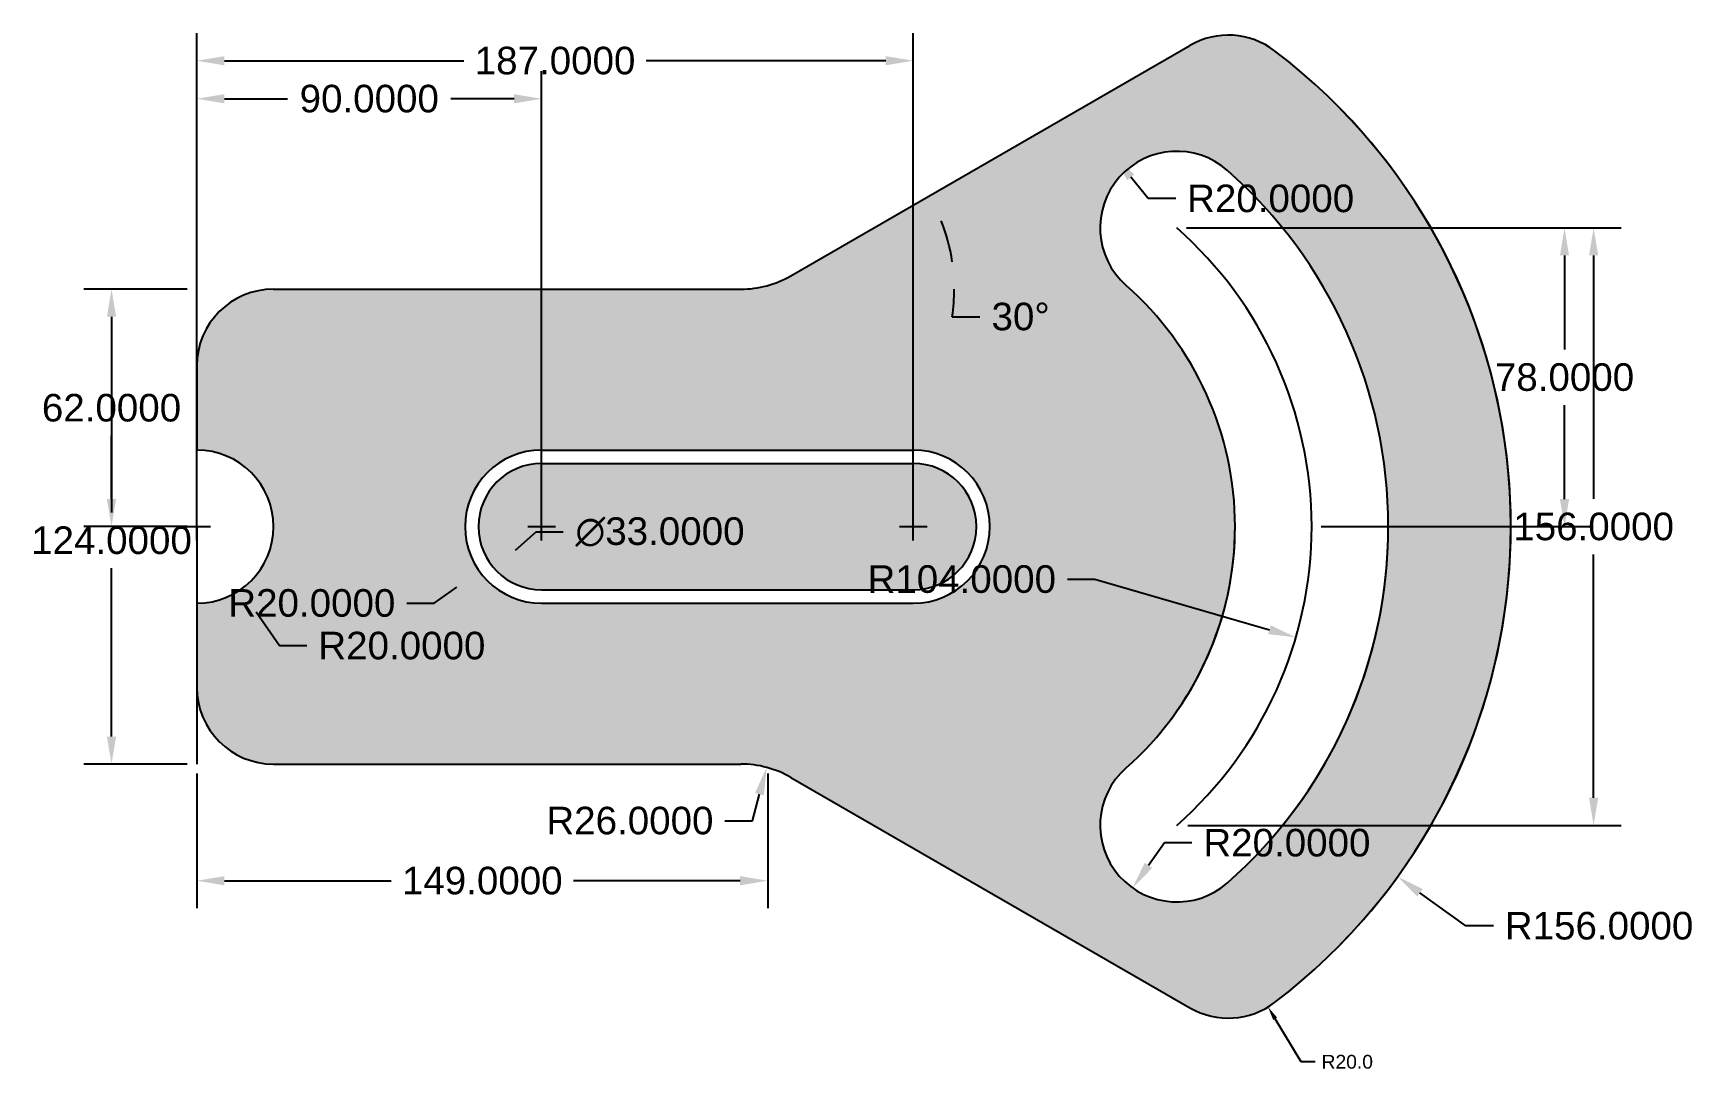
# Model space of a CAD drawing. Header units: millimetres. Extents: x 491 to 5097, y 346 to 928.
# Drawn here: x 4664.5 to 5097.5, y 533.8 to 804.2 of the extents above; entities that cross this region are included whole.
import ezdxf

# ---------------------------------------------------------------- set-up
doc = ezdxf.new("R2010")
doc.units = ezdxf.units.MM
doc.layers.add('dimension', color=160, linetype='Continuous')
doc.styles.get("Standard").update_dxf_attribs({"font": 'arial_0.ttf'})
doc.dimstyles.get("Standard").update_dxf_attribs({"dimscale": 40, "dimtxt": 0.18, "dimasz": 0.18, "dimexe": 0.18, "dimexo": 0.0625, "dimgap": 0.09, "dimtad": 0, "dimtih": 1, "dimtoh": 1, "dimdec": 4, "dimzin": 0, "dimdsep": 46, "dimtxsty": 'Standard', "dimcen": 0.09, "dimclrd": 5, "dimclre": 5, "dimclrt": 5, "dimadec": 0, "dimazin": 0, "dimtfac": 1, "dimtdec": 4, "dimtofl": 0, "dimtmove": 0, "dimatfit": 3, "dimfxl": 1, "dimtolj": 1, "dimtzin": 0, "dimarcsym": 0})

# ---------------------------------------------------------------- blocks, each defined once
blk = doc.blocks.new('*D295')
at = {"layer": 'Defpoints', "color": 0, "transparency": 16777216}
for p in [(4707.26, 737.37), (4684.98, 675.37), (4707.26, 675.37)]:
    blk.add_point(p, dxfattribs=at)
at = {"layer": 'dimension', "color": 5, "lineweight": -2, "transparency": 16777216}
for p, q in [((4704.76, 737.37), (4677.78, 737.37)), ((4684.98, 730.17), (4684.98, 713.65)), ((4684.98, 682.57), (4684.98, 699.09)), ((4704.76, 675.37), (4677.78, 675.37))]:
    blk.add_line(p, q, dxfattribs=at)
at = {"layer": 'dimension', "color": 5, "transparency": 16777216}
for points in [[(4683.78, 730.17), (4686.18, 730.17), (4684.98, 737.37)], [(4683.78, 682.57), (4686.18, 682.57), (4684.98, 675.37)]]:
    blk.add_solid(points, dxfattribs=at)
at = {"layer": 'dimension', "color": 5, "transparency": 16777216, "insert": (4684.98, 706.37), "char_height": 7.2, "attachment_point": 5}
blk.add_mtext('\\A1;62.0000', dxfattribs=at)
blk = doc.blocks.new('*D296')
at = {"layer": 'Defpoints', "color": 0, "transparency": 16777216}
for p in [(4707.26, 737.37), (4684.98, 613.37), (4707.26, 613.37)]:
    blk.add_point(p, dxfattribs=at)
at = {"layer": 'dimension', "color": 5, "lineweight": -2, "transparency": 16777216}
for p, q in [((4704.76, 737.37), (4677.78, 737.37)), ((4684.98, 730.17), (4684.98, 679.05)), ((4684.98, 620.57), (4684.98, 664.49)), ((4704.76, 613.37), (4677.78, 613.37))]:
    blk.add_line(p, q, dxfattribs=at)
at = {"layer": 'dimension', "color": 5, "transparency": 16777216}
for points in [[(4683.78, 730.17), (4686.18, 730.17), (4684.98, 737.37)], [(4683.78, 620.57), (4686.18, 620.57), (4684.98, 613.37)]]:
    blk.add_solid(points, dxfattribs=at)
at = {"layer": 'dimension', "color": 5, "transparency": 16777216, "insert": (4684.98, 671.77), "char_height": 7.2, "attachment_point": 5}
blk.add_mtext('\\A1;124.0000', dxfattribs=at)
blk = doc.blocks.new('*D297')
at = {"layer": 'Defpoints', "color": 0, "transparency": 16777216}
for p in [(4894.26, 797.02), (4707.26, 675.37), (4894.26, 675.37)]:
    blk.add_point(p, dxfattribs=at)
at = {"layer": 'dimension', "color": 5, "lineweight": -2, "transparency": 16777216}
for p, q in [((4707.26, 677.87), (4707.26, 804.22)), ((4894.26, 677.87), (4894.26, 804.22)), ((4714.46, 797.02), (4776.97, 797.02)), ((4887.06, 797.02), (4824.54, 797.02))]:
    blk.add_line(p, q, dxfattribs=at)
at = {"layer": 'dimension', "color": 5, "transparency": 16777216}
for points in [[(4714.46, 798.22), (4714.46, 795.82), (4707.26, 797.02)], [(4887.06, 798.22), (4887.06, 795.82), (4894.26, 797.02)]]:
    blk.add_solid(points, dxfattribs=at)
at = {"layer": 'dimension', "color": 5, "transparency": 16777216, "insert": (4800.76, 797.02), "char_height": 7.2, "attachment_point": 5}
blk.add_mtext('\\A1;187.0000', dxfattribs=at)
blk = doc.blocks.new('*D298')
at = {"layer": 'Defpoints', "color": 0, "transparency": 16777216}
for p in [(4797.26, 787.09), (4707.26, 675.37), (4797.26, 675.37)]:
    blk.add_point(p, dxfattribs=at)
at = {"layer": 'dimension', "color": 5, "lineweight": -2, "transparency": 16777216}
for p, q in [((4707.26, 677.87), (4707.26, 794.29)), ((4797.26, 677.87), (4797.26, 794.29)), ((4714.46, 787.09), (4730.93, 787.09)), ((4790.06, 787.09), (4773.59, 787.09))]:
    blk.add_line(p, q, dxfattribs=at)
at = {"layer": 'dimension', "color": 5, "transparency": 16777216}
for points in [[(4714.46, 788.29), (4714.46, 785.89), (4707.26, 787.09)], [(4790.06, 788.29), (4790.06, 785.89), (4797.26, 787.09)]]:
    blk.add_solid(points, dxfattribs=at)
at = {"layer": 'dimension', "color": 5, "transparency": 16777216, "insert": (4752.26, 787.09), "char_height": 7.2, "attachment_point": 5}
blk.add_mtext('\\A1;90.0000', dxfattribs=at)
blk = doc.blocks.new('*D299')
at = {"layer": 'Defpoints', "color": 0, "transparency": 16777216}
for p in [(4707.26, 675.37), (4718.64, 658.93)]:
    blk.add_point(p, dxfattribs=at)
at = {"layer": 'dimension', "color": 5, "lineweight": -2, "transparency": 16777216}
for p, q in [((4707.26, 671.77), (4707.26, 678.97)), ((4703.66, 675.37), (4710.86, 675.37)), ((4728.8, 644.27), (4722.74, 653.01)), ((4736, 644.27), (4728.8, 644.27))]:
    blk.add_line(p, q, dxfattribs=at)
at = {"layer": 'dimension', "color": 5, "transparency": 16777216}
blk.add_solid([(4723.73, 653.69), (4721.76, 652.33), (4718.64, 658.93)], dxfattribs=at)
at = {"layer": 'dimension', "color": 5, "transparency": 16777216, "insert": (4760.77, 644.27), "char_height": 7.2, "attachment_point": 5}
blk.add_mtext('\\A1;R20.0000', dxfattribs=at)
blk = doc.blocks.new('*D300')
at = {"layer": 'Defpoints', "color": 0, "transparency": 16777216}
for p in [(4797.26, 675.37), (4780.97, 663.76)]:
    blk.add_point(p, dxfattribs=at)
at = {"layer": 'dimension', "color": 5, "lineweight": -2, "transparency": 16777216}
for p, q in [((4797.26, 671.77), (4797.26, 678.97)), ((4793.66, 675.37), (4800.86, 675.37)), ((4769.24, 655.4), (4775.11, 659.58)), ((4762.04, 655.4), (4769.24, 655.4))]:
    blk.add_line(p, q, dxfattribs=at)
at = {"layer": 'dimension', "color": 5, "transparency": 16777216}
blk.add_solid([(4774.41, 660.56), (4775.8, 658.6), (4780.97, 663.76)], dxfattribs=at)
at = {"layer": 'dimension', "color": 5, "transparency": 16777216, "insert": (4737.27, 655.4), "char_height": 7.2, "attachment_point": 5}
blk.add_mtext('\\A1;R20.0000', dxfattribs=at)
blk = doc.blocks.new('*D301')
at = {"layer": 'Defpoints', "color": 0, "transparency": 16777216}
for p in [(4809.46, 686.47), (4785.05, 664.27)]:
    blk.add_point(p, dxfattribs=at)
at = {"layer": 'dimension', "color": 5, "lineweight": -2, "transparency": 16777216}
for p, q in [((4795.7, 673.96), (4790.37, 669.11)), ((4802.9, 673.96), (4795.7, 673.96))]:
    blk.add_line(p, q, dxfattribs=at)
at = {"layer": 'dimension', "color": 5, "transparency": 16777216}
blk.add_solid([(4789.57, 670), (4791.18, 668.23), (4785.05, 664.27)], dxfattribs=at)
at = {"layer": 'dimension', "color": 5, "transparency": 16777216, "insert": (4828.15, 673.96), "char_height": 7.2, "attachment_point": 5}
blk.add_mtext('\\A1;∅33.0000', dxfattribs=at)
blk = doc.blocks.new('*D286')
at = {"layer": 'Defpoints', "color": 0, "transparency": 16777216}
for p in [(4707.26, 613.37), (4856.26, 613.37), (4707.26, 582.91)]:
    blk.add_point(p, dxfattribs=at)
at = {"layer": 'dimension', "color": 5, "lineweight": -2, "transparency": 16777216}
for p, q in [((4707.26, 610.87), (4707.26, 575.71)), ((4856.26, 610.87), (4856.26, 575.71)), ((4714.46, 582.91), (4757.97, 582.91)), ((4849.06, 582.91), (4805.54, 582.91))]:
    blk.add_line(p, q, dxfattribs=at)
at = {"layer": 'dimension', "color": 5, "transparency": 16777216}
for points in [[(4714.46, 584.11), (4714.46, 581.71), (4707.26, 582.91)], [(4849.06, 584.11), (4849.06, 581.71), (4856.26, 582.91)]]:
    blk.add_solid(points, dxfattribs=at)
at = {"layer": 'dimension', "color": 5, "transparency": 16777216, "insert": (4781.76, 582.91), "char_height": 7.2, "attachment_point": 5}
blk.add_mtext('\\A1;149.0000', dxfattribs=at)
blk = doc.blocks.new('*D288')
at = {"layer": 'Defpoints', "color": 0, "transparency": 16777216}
for p in [(4894.26, 675.37), (5020.69, 583.99)]:
    blk.add_point(p, dxfattribs=at)
at = {"layer": 'dimension', "color": 5, "lineweight": -2, "transparency": 16777216}
for p, q in [((4894.26, 671.77), (4894.26, 678.97)), ((4890.66, 675.37), (4897.86, 675.37)), ((5038.5, 571.12), (5026.53, 579.77)), ((5045.7, 571.12), (5038.5, 571.12))]:
    blk.add_line(p, q, dxfattribs=at)
at = {"layer": 'dimension', "color": 5, "transparency": 16777216}
blk.add_solid([(5027.23, 580.75), (5025.82, 578.8), (5020.69, 583.99)], dxfattribs=at)
at = {"layer": 'dimension', "color": 5, "transparency": 16777216, "insert": (5073.27, 571.12), "char_height": 7.2, "attachment_point": 5}
blk.add_mtext('\\A1;R156.0000', dxfattribs=at)
blk = doc.blocks.new('*D289')
at = {"layer": 'Defpoints', "color": 0, "transparency": 16777216}
for p in [(4946.48, 772.2), (4959.1, 756.68)]:
    blk.add_point(p, dxfattribs=at)
at = {"layer": 'dimension', "color": 5, "lineweight": -2, "transparency": 16777216}
for p, q in [((4955.57, 761.03), (4951.02, 766.61)), ((4962.77, 761.03), (4955.57, 761.03))]:
    blk.add_line(p, q, dxfattribs=at)
at = {"layer": 'dimension', "color": 5, "transparency": 16777216}
blk.add_solid([(4951.96, 767.37), (4950.09, 765.86), (4946.48, 772.2)], dxfattribs=at)
at = {"layer": 'dimension', "color": 5, "transparency": 16777216, "insert": (4987.54, 761.03), "char_height": 7.2, "attachment_point": 5}
blk.add_mtext('\\A1;R20.0000', dxfattribs=at)
blk = doc.blocks.new('*D290')
at = {"layer": 'Defpoints', "color": 0, "transparency": 16777216}
for p in [(4966.49, 801.01), (4902.02, 754.03), (4862.29, 740.85), (4849.29, 737.37), (4914.82, 737.37)]:
    blk.add_point(p, dxfattribs=at)
at = {"layer": 'dimension', "color": 5, "lineweight": -2, "transparency": 16777216}
blk.add_line((4904.43, 730.19), (4911.63, 730.19), dxfattribs=at)
for start, end in [(8.4781, 21.5219), (351.5219, 0)]:
    blk.add_arc((4856.26, 737.37), 48.7, start, end, dxfattribs=at)
at = {"layer": 'dimension', "color": 5, "transparency": 16777216}
for points in [[(4900.48, 754.72), (4902.64, 755.76), (4898.43, 761.72)], [(4905.62, 744.64), (4903.23, 744.46), (4904.96, 737.37)]]:
    blk.add_solid(points, dxfattribs=at)
at = {"layer": 'dimension', "color": 5, "transparency": 16777216, "insert": (4922.29, 730.19), "char_height": 7.2, "attachment_point": 5}
blk.add_mtext('\\A1;30°', dxfattribs=at)
blk = doc.blocks.new('*D287')
at = {"layer": 'Defpoints', "color": 0, "transparency": 16777216}
for p in [(4963.39, 753.37), (4963.4, 597.37), (5071.85, 597.37)]:
    blk.add_point(p, dxfattribs=at)
at = {"layer": 'dimension', "color": 5, "lineweight": -2, "transparency": 16777216}
for p, q in [((4965.89, 753.37), (5079.05, 753.37)), ((5071.85, 746.17), (5071.85, 682.65)), ((5071.85, 604.57), (5071.85, 668.09)), ((4965.9, 597.37), (5079.05, 597.37))]:
    blk.add_line(p, q, dxfattribs=at)
at = {"layer": 'dimension', "color": 5, "transparency": 16777216}
for points in [[(5070.65, 746.17), (5073.05, 746.17), (5071.85, 753.37)], [(5070.65, 604.57), (5073.05, 604.57), (5071.85, 597.37)]]:
    blk.add_solid(points, dxfattribs=at)
at = {"layer": 'dimension', "color": 5, "transparency": 16777216, "insert": (5071.85, 675.37), "char_height": 7.2, "attachment_point": 5}
blk.add_mtext('\\A1;156.0000', dxfattribs=at)
blk = doc.blocks.new('*D291')
at = {"layer": 'Defpoints', "color": 0, "transparency": 16777216}
for p in [(4894.26, 675.37), (4994.15, 646.45)]:
    blk.add_point(p, dxfattribs=at)
at = {"layer": 'dimension', "color": 5, "lineweight": -2, "transparency": 16777216}
for p, q in [((4934.49, 661.63), (4941.69, 661.63)), ((4941.69, 661.63), (4987.24, 648.45))]:
    blk.add_line(p, q, dxfattribs=at)
at = {"layer": 'dimension', "color": 5, "transparency": 16777216}
blk.add_solid([(4987.57, 649.6), (4986.9, 647.3), (4994.15, 646.45)], dxfattribs=at)
at = {"layer": 'dimension', "color": 5, "transparency": 16777216, "insert": (4906.92, 661.63), "char_height": 7.2, "attachment_point": 5}
blk.add_mtext('\\A1;R104.0000', dxfattribs=at)
blk = doc.blocks.new('*D292')
at = {"layer": 'Defpoints', "color": 0, "transparency": 16777216}
for p in [(4963.05, 597.37), (4951.5, 581.04)]:
    blk.add_point(p, dxfattribs=at)
at = {"layer": 'dimension', "color": 5, "lineweight": -2, "transparency": 16777216}
for p, q in [((4959.81, 592.8), (4955.66, 586.92)), ((4967.01, 592.8), (4959.81, 592.8))]:
    blk.add_line(p, q, dxfattribs=at)
at = {"layer": 'dimension', "color": 5, "transparency": 16777216}
blk.add_solid([(4954.68, 587.61), (4956.64, 586.22), (4951.5, 581.04)], dxfattribs=at)
at = {"layer": 'dimension', "color": 5, "transparency": 16777216, "insert": (4991.79, 592.8), "char_height": 7.2, "attachment_point": 5}
blk.add_mtext('\\A1;R20.0000', dxfattribs=at)
blk = doc.blocks.new('*D293')
at = {"layer": 'Defpoints', "color": 0, "transparency": 16777216}
for p in [(4855.98, 612.5), (4849.29, 587.37)]:
    blk.add_point(p, dxfattribs=at)
at = {"layer": 'dimension', "color": 5, "lineweight": -2, "transparency": 16777216}
for p, q in [((4852.27, 598.58), (4854.12, 605.54)), ((4845.07, 598.58), (4852.27, 598.58))]:
    blk.add_line(p, q, dxfattribs=at)
at = {"layer": 'dimension', "color": 5, "transparency": 16777216}
blk.add_solid([(4852.96, 605.85), (4855.28, 605.23), (4855.98, 612.5)], dxfattribs=at)
at = {"layer": 'dimension', "color": 5, "transparency": 16777216, "insert": (4820.3, 598.58), "char_height": 7.2, "attachment_point": 5}
blk.add_mtext('\\A1;R26.0000', dxfattribs=at)
blk = doc.blocks.new('*D294')
at = {"layer": 'Defpoints', "color": 0, "transparency": 16777216}
for p in [(4963.05, 753.37), (5064.25, 753.37), (4998.26, 675.37)]:
    blk.add_point(p, dxfattribs=at)
at = {"layer": 'dimension', "color": 5, "lineweight": -2, "transparency": 16777216}
for p, q in [((4965.55, 753.37), (5071.45, 753.37)), ((5064.25, 746.17), (5064.25, 721.65)), ((5064.25, 682.57), (5064.25, 707.09)), ((5000.76, 675.37), (5071.45, 675.37))]:
    blk.add_line(p, q, dxfattribs=at)
at = {"layer": 'dimension', "color": 5, "transparency": 16777216}
for points in [[(5063.05, 746.17), (5065.45, 746.17), (5064.25, 753.37)], [(5063.05, 682.57), (5065.45, 682.57), (5064.25, 675.37)]]:
    blk.add_solid(points, dxfattribs=at)
at = {"layer": 'dimension', "color": 5, "transparency": 16777216, "insert": (5064.25, 714.37), "char_height": 7.2, "attachment_point": 5}
blk.add_mtext('\\A1;78.0000', dxfattribs=at)

msp = doc.modelspace()

# ---------------------------------------------------------------- hatches: boundary and pattern name
at = {"layer": 'dimension'}
h = msp.add_hatch(color=256, dxfattribs=at)
h.dxf.hatch_style = 1
h.set_gradient(color1=(0, 255, 0), color2=(255, 255, 0), tint=1)
h.paths.add_polyline_path([(4862.2889, 740.85372, -0.131652498), (4849.2889, 737.37038), (4727.25558, 737.37038, 0.414213562), (4707.25558, 717.37038), (4707.25558, 695.37038, -1), (4707.25558, 655.37038), (4707.25558, 633.37038, 0.414213562), (4727.25558, 613.37038), (4849.2889, 613.37038, -0.131652498), (4862.2889, 609.88704), (4966.48844, 549.72741, 0.301936392), (4988.58151, 551.11814, 0.496361838), (4988.58151, 799.62262, 0.301936392), (4966.48844, 801.01335)])
h.paths.add_polyline_path([(4894.25558, 655.37038), (4797.25558, 655.37038, -1), (4797.25558, 695.37038), (4894.25558, 695.37038, -1)], flags=16)
h.paths.add_polyline_path([(4894.25558, 658.87038), (4797.25558, 658.87038, -1), (4797.25558, 691.87038), (4894.25558, 691.87038, -1)], flags=0)
h.paths.add_polyline_path([(4949.81635, 738.37038, -1), (4976.27387, 768.37038, -0.215250437), (5018.25558, 675.37038, -0.215250437), (4976.27387, 582.37038, -1), (4949.81635, 612.37038, 0.215250437), (4978.25558, 675.37038, 0.215250437)], flags=16)
h.paths.add_polyline_path([(4737.00739, 636.79579), (4784.22977, 636.79579), (4784.22977, 651.6329), (4737.00739, 651.6329)], flags=24)
h.paths.add_polyline_path([(4713.50291, 647.93253), (4760.72528, 647.93253), (4760.72528, 662.76964), (4713.50291, 662.76964)], flags=24)
h.paths.add_polyline_path([(4804.29411, 666.57108), (4852.07637, 666.57108), (4852.07637, 681.40819), (4804.29411, 681.40819)], flags=8)
h.paths.add_polyline_path([(4963.77547, 753.55615), (5010.99784, 753.55615), (5010.99784, 768.39326), (4963.77547, 768.39326)], flags=8)
h.paths.add_polyline_path([(4913.00356, 722.72241), (4931.81393, 722.72241), (4931.81393, 737.55952), (4913.00356, 737.55952)], flags=24)
h.paths.add_polyline_path([(4880.35869, 654.1646), (4933.17506, 654.1646), (4933.17506, 669.00171), (4880.35869, 669.00171)], flags=24)
h.paths.add_polyline_path([(4968.02256, 585.32693), (5015.24494, 585.32693), (5015.24494, 600.16404), (4968.02256, 600.16404)], flags=8)
h = msp.add_hatch(color=256, dxfattribs=at)
h.dxf.hatch_style = 1
h.set_gradient(color1=(0, 255, 255), tint=1, name='SPHERICAL')
h.paths.add_polyline_path([(4797.25558, 691.87038, 1), (4797.25558, 658.87038), (4894.25558, 658.87038, 1), (4894.25558, 691.87038)])
h.paths.add_polyline_path([(4804.29411, 666.57108), (4852.07637, 666.57108), (4852.07637, 681.40819), (4804.29411, 681.40819)], flags=24)

# ---------------------------------------------------------------- linework, layer by layer
for p, q in [((4862.2889, 740.85372), (4966.48844, 801.01335)), ((4707.25558, 675.37038), (4707.25558, 737.37038)), ((4727.25558, 737.37038), (4797.25558, 737.37038)), ((4727.25558, 737.37038), (4849.2889, 737.37038)), ((4707.25558, 717.37038), (4707.25558, 695.37038)), ((4797.25558, 695.37038), (4894.25558, 695.37038)), ((4797.25558, 691.87038), (4894.25558, 691.87038)), ((4797.25558, 658.87038), (4894.25558, 658.87038)), ((4707.25558, 655.37038), (4707.25558, 633.37038)), ((4797.25558, 655.37038), (4894.25558, 655.37038)), ((4727.25558, 613.37038), (4797.25558, 613.37038)), ((4727.25558, 613.37038), (4849.2889, 613.37038)), ((4862.2889, 609.88704), (4966.48844, 549.72741))]:
    msp.add_line(p, q)
for centre, radius, start, end in [((4976.48844, 783.69285), 20, 52.7960951, 120), ((4894.25558, 675.37038), 156, 307.2039049, 52.7960951), ((4894.25558, 675.37038), 156, 315.6557762, 44.3442238), ((4963.04511, 753.37038), 20, 48.5903779, 228.5903779), ((4894.25558, 675.37038), 124, 0, 48.5903779), ((4894.25558, 675.37038), 104, 0, 48.5903779), ((4849.2889, 763.37038), 26, 270, 300), ((4727.25558, 717.37038), 20, 90, 180), ((4894.25558, 675.37038), 84, 0, 48.5903779), ((4707.25558, 675.37038), 20, 270, 90), ((4797.25558, 675.37038), 20, 90, 270), ((4894.25558, 675.37038), 20, 270, 90), ((4797.25558, 675.37038), 16.5, 90, 270), ((4894.25558, 675.37038), 16.5, 270, 90), ((4894.25558, 675.37038), 84, 311.4096221, 0), ((4894.25558, 675.37038), 84, 320, 0), ((4894.25558, 675.37038), 104, 311.4096221, 0), ((4894.25558, 675.37038), 124, 311.4096221, 0), ((4894.25558, 675.37038), 124, 320, 0), ((4727.25558, 633.37038), 20, 180, 270), ((4849.2889, 587.37038), 26, 60, 90), ((4963.04511, 597.37038), 20, 131.4096221, 311.4096221), ((4976.48844, 567.04792), 20, 240, 307.2039049)]:
    msp.add_arc(centre, radius, start, end)
for p, q in [((4707.25558, 675.37038), (4707.25558, 613.37038)), ((4995.54585, 535.62028), (4988.72522, 546.8682)), ((4999.14585, 535.62028), (4995.54585, 535.62028))]:
    msp.add_line(p, q, dxfattribs=at)
msp.add_solid([(4989.23827, 547.1793), (4988.21218, 546.55709), (4986.8586, 549.94646)], dxfattribs=at)

# ---------------------------------------------------------------- texts
at = {"layer": 'dimension', "insert": (5007.54585, 535.62028), "char_height": 3.6, "attachment_point": 5}
msp.add_mtext('\\A1;R20.0', dxfattribs=at)

# ---------------------------------------------------------------- dimensions: what is measured, and where the dimension line sits
at = {"layer": 'dimension'}
for base, p1, p2, picture, middle in [((4894.25558, 797.0177), (4707.25558, 675.37038), (4894.25558, 675.37038), '*D297', (4800.75558, 797.0177)), ((4797.25558, 787.09027), (4707.25558, 675.37038), (4797.25558, 675.37038), '*D298', (4752.25558, 787.09027)), ((4707.25558, 582.90845), (4856.25558, 613.37038), (4707.25558, 613.37038), '*D286', (4781.75558, 582.90845))]:
    dim = msp.add_linear_dim(base=base, p1=p1, p2=p2, dimstyle='Standard', dxfattribs=at)
    dim.commit()
    dim.dimension.update_dxf_attribs({"geometry": picture, "text_midpoint": middle})
dim = msp.add_angular_dim_2l(base=(4902.02102, 754.02764), line1=((4849.2889, 737.37038), (4914.81593, 737.37038)), line2=((4862.2889, 740.85372), (4966.48844, 801.01335)), dimstyle='Standard', dxfattribs=at)
dim.commit()
dim.dimension.update_dxf_attribs({"geometry": '*D290', "text_midpoint": (4922.28596, 730.19008)})
for center, mpoint, picture, middle in [((4959.09852, 756.68085), (4946.48308, 772.20022), '*D289', (4987.54136, 761.02628)), ((4707.25558, 675.37038), (4718.64288, 658.92868), '*D299', (4760.77328, 644.26592)), ((4894.25558, 675.37038), (5020.69008, 583.99031), '*D288', (5073.27166, 571.11863))]:
    dim = msp.add_radius_dim(center=center, mpoint=mpoint, dimstyle='Standard', dxfattribs=at)
    dim.commit()
    dim.dimension.update_dxf_attribs({"geometry": picture, "text_midpoint": middle, "dimtype": 164})
for base, p1, p2, picture, middle in [((5064.25338, 753.37038), (4998.25558, 675.37038), (4963.04511, 753.37038), '*D294', (5064.25338, 714.37038)), ((5071.85338, 597.37038), (4963.38914, 753.37038), (4963.4035, 597.37038), '*D287', (5071.85338, 675.37038))]:
    dim = msp.add_linear_dim(base=base, p1=p1, p2=p2, angle=90, dimstyle='Standard', override={"dimcen": 159.368242}, dxfattribs=at)
    dim.commit()
    dim.dimension.update_dxf_attribs({"geometry": picture, "text_midpoint": middle})
dim = msp.add_linear_dim(base=(4684.97979, 613.37038), p1=(4707.25558, 737.37038), p2=(4707.25558, 613.37038), angle=90, dimstyle='Standard', dxfattribs=at)
dim.commit()
dim.dimension.update_dxf_attribs({"geometry": '*D296', "text_midpoint": (4684.97979, 671.77038), "dimtype": 160})
dim = msp.add_linear_dim(base=(4684.97979, 675.37038), p1=(4707.25558, 737.37038), p2=(4707.25558, 675.37038), angle=90, dimstyle='Standard', dxfattribs=at)
dim.commit()
dim.dimension.update_dxf_attribs({"geometry": '*D295', "text_midpoint": (4684.97979, 706.37038)})
dim = msp.add_diameter_dim_2p(p1=(4809.46421, 686.4699), p2=(4785.04694, 664.27087), dimstyle='Standard', dxfattribs=at)
dim.commit()
dim.dimension.update_dxf_attribs({"geometry": '*D301', "text_midpoint": (4828.14841, 673.95772), "dimtype": 163})
dim = msp.add_radius_dim(center=(4797.25558, 675.37038), mpoint=(4780.96976, 663.76124), dimstyle='Standard', dxfattribs=at)
dim.commit()
dim.dimension.update_dxf_attribs({"geometry": '*D300', "text_midpoint": (4737.2688, 655.40265)})
for center, mpoint, picture, middle in [((4894.25558, 675.37038), (4994.15226, 646.44543), '*D291', (4906.92158, 661.63472)), ((4849.2889, 587.37038), (4855.97596, 612.49573), '*D293', (4820.29719, 598.58015)), ((4963.04511, 597.37038), (4951.50289, 581.03707), '*D292', (4991.78846, 592.79705))]:
    dim = msp.add_radius_dim(center=center, mpoint=mpoint, dimstyle='Standard', override={"dimcen": 159.368242}, dxfattribs=at)
    dim.commit()
    dim.dimension.update_dxf_attribs({"geometry": picture, "text_midpoint": middle, "dimtype": 164})

doc.saveas('drawing.dxf')
